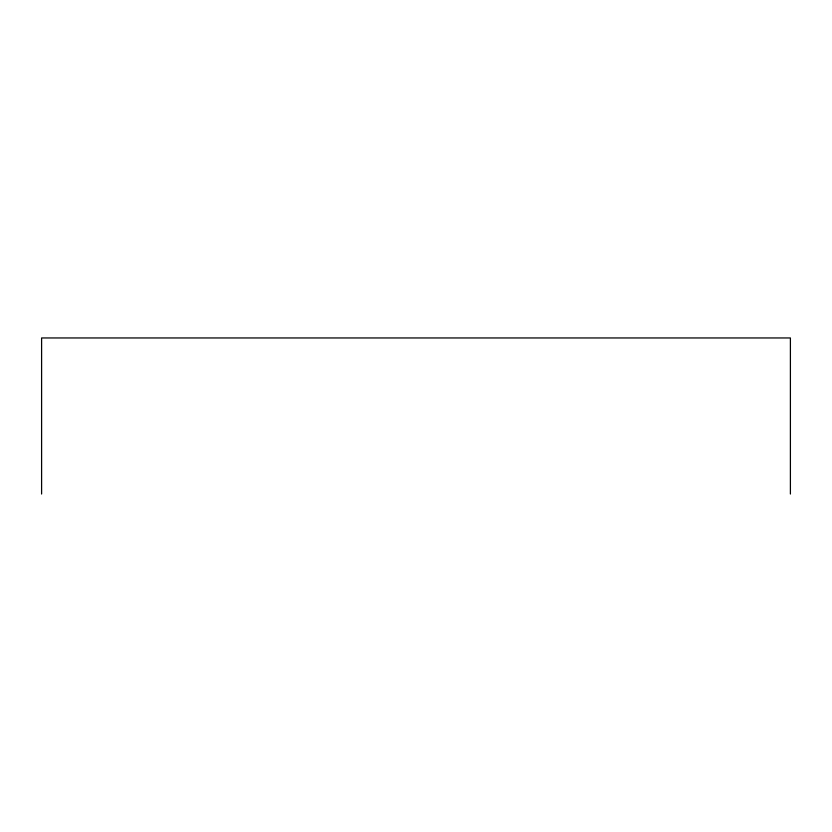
<?xml version="1.0" encoding="UTF-8"?>
<svg xmlns="http://www.w3.org/2000/svg" width="832" height="832" viewBox="0 0 832 832"><rect width="100%" height="100%" fill="white"/><g stroke="black" fill="none" stroke-linecap="round" stroke-linejoin="round"><path stroke-width="1.25" d="M790.4 494.042L790.4 337.958L41.6 337.958L41.6 494.042"/></g></svg>
